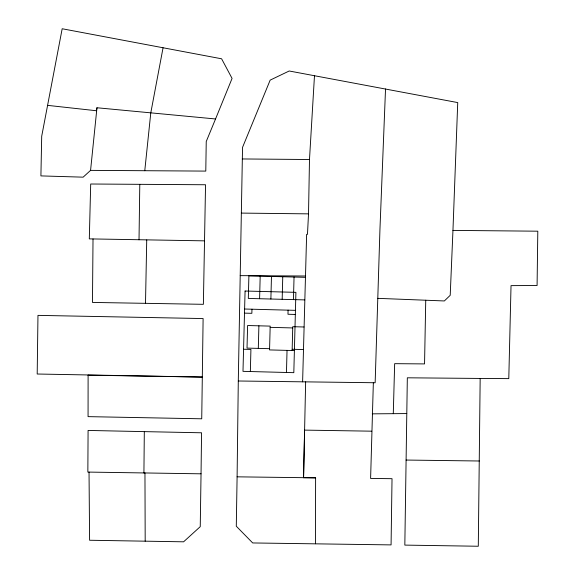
<?xml version="1.0" encoding="UTF-8"?>
<svg xmlns="http://www.w3.org/2000/svg" width="575" height="575" viewBox="0 0 575 575"><rect width="100%" height="100%" fill="white"/><g stroke="black" fill="none" stroke-linecap="round" stroke-linejoin="round"><path stroke-width="0.86" d="M315.481 543.742L315.61 477.839L237.101 476.833L236.289 526.211L252.698 542.951L391.072 544.899L392.028 478.688L370.609 478.436L373.348 382.727M93.021 238.956L92.474 302.428L203.37 304.319L205.541 184.755L90.699 184.007L89.305 238.884L204.535 240.853M89.032 472.097L89.599 540.248L183.583 541.815L200.244 526.671L201.042 473.822L87.853 472.075L88.083 430.438L144.311 431.624L143.923 472.938L144.958 472.959L145.188 541.176M480.168 378.443L407.33 377.804L404.829 545.107L478.292 546.25L480.168 378.443L508.789 378.623L511.031 285.631L537.086 285.516L537.805 231.193L452.956 230.403L450.211 295.313L444.353 300.955L377.789 298.346M201.042 473.822L201.559 432.788L144.311 431.624M237.101 476.833L238.294 380.995L242.542 147.365L270.164 80.126L289.196 70.991L457.736 102.587L452.956 230.403M139.021 239.811L139.79 184.431M238.294 380.995L302.615 381.822L306.633 234.341L307.474 234.363L308.516 213.864L309.487 159.519L314.482 75.684M145.504 303.334L146.726 239.955M425.737 300.222L424.551 363.91L394.658 363.673L393.286 413.684M315.61 477.839L303.571 477.71L304.599 430.114L371.709 431.178M303.571 477.71L305.641 381.857M250.348 371.543L250.923 349.435L243.563 349.248M251.965 309.213L251.857 313.317L244.504 313.131M258.304 348.385L258.894 325.817M259.598 298.727L260.188 276.151M270.882 299.022L271.472 276.446M282.174 299.316L282.756 276.74M286.465 372.485L287.04 350.376M288.082 310.148L287.974 314.259L295.334 314.453M292.136 350.513L292.754 326.693L304.038 326.988M293.458 299.604L294.048 277.035M385.53 88.931L379.931 229.863L375.152 382.749L302.615 381.822M90.57 170.373L96.967 107.762L215.546 118.968L232.07 78.423L221.605 58.794L62.179 28.75L41.702 136.246L40.911 175.9L83.131 177.165L90.57 170.373L205.785 171.098L206.238 141.522L215.546 118.968M144.771 170.725L150.787 112.887L163.063 47.768M96.967 107.762L96.42 110.745L47.596 105.362M372.241 413.849L406.762 413.569M240.213 275.641L305.368 276.007M242.319 158.952L309.487 159.519M241.349 213.095L308.516 213.864M406.079 460.05L479.342 460.999M305.332 277.33L248.896 275.856L248.314 298.432L304.743 299.898M244.612 309.019L295.435 310.342M270.149 327.348L292.725 327.937M269.596 348.68L247.02 348.098L247.609 325.522L270.178 326.111L269.56 349.923L294.393 350.57M292.165 349.269L303.456 349.564M88.104 375.173L88.068 416.638L201.732 418.801L203.112 318.557L37.972 315.373L37.195 374.016L202.256 377.071L88.104 375.173M245.079 291.022L242.988 371.349L293.818 372.672L295.909 292.344L245.079 291.022"/></g></svg>
